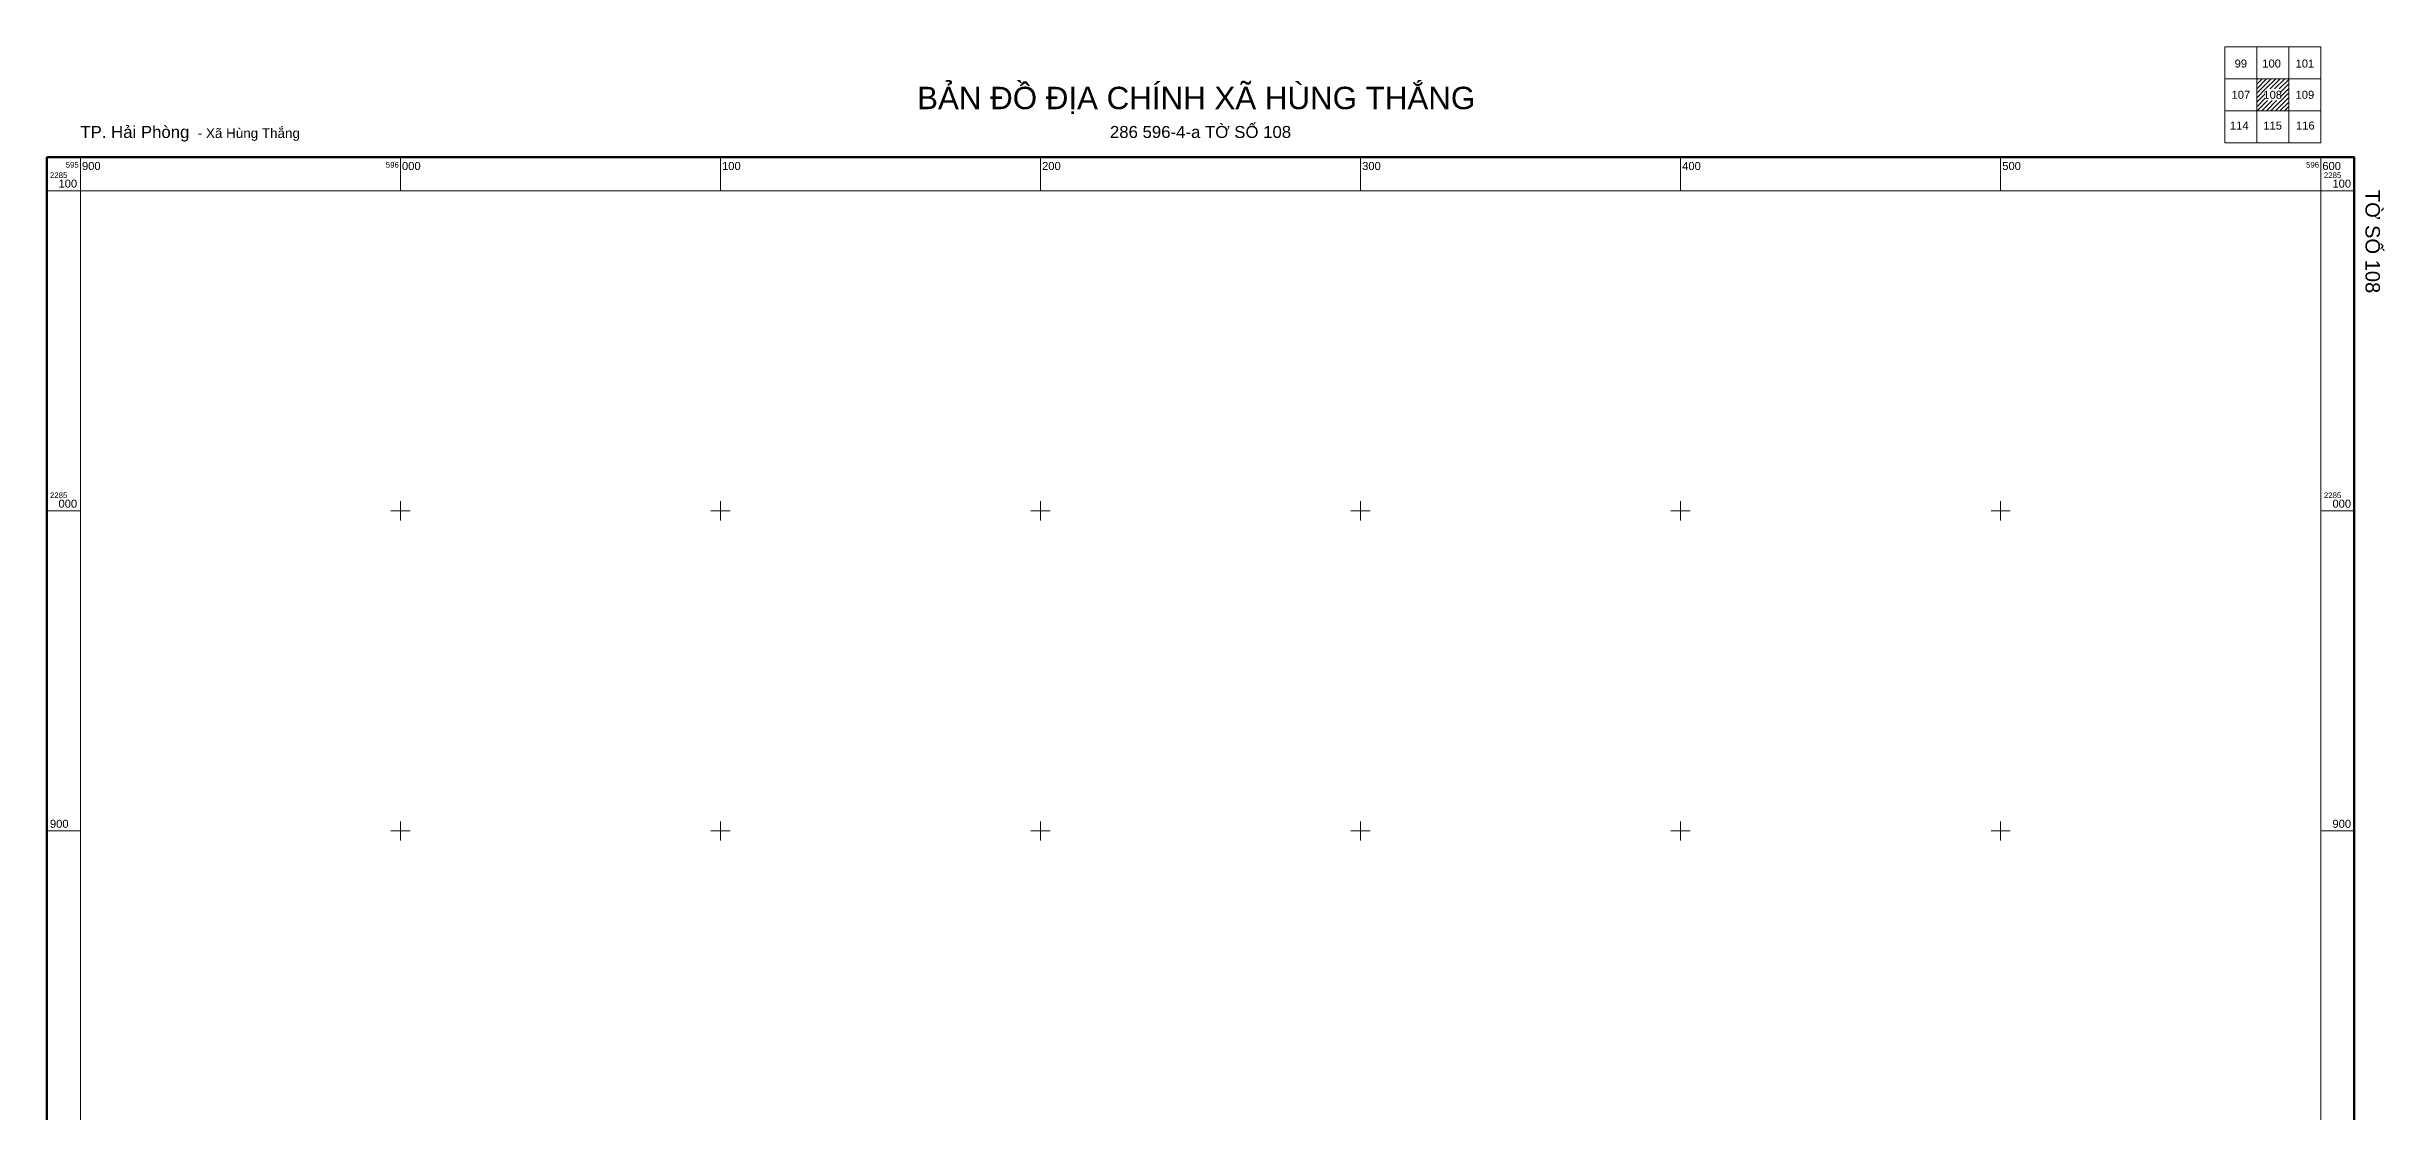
# Model space of a CAD drawing. Header units: metres. Extents: x 595890 to 596620, y 2284254 to 2285145.
# Drawn here: x 595890 to 596620, y 2284812 to 2285145 of the extents above; entities that cross this region are included whole.
import ezdxf
from ezdxf.enums import TextEntityAlignment as Align

# ---------------------------------------------------------------- set-up
doc = ezdxf.new("R2010")
doc.units = ezdxf.units.M
doc.header["$MEASUREMENT"] = 0
doc.layers.add('Level 63', color=7, linetype='Continuous', lineweight=0)
doc.styles.add('Style-Arial', font='arial.ttf')

# ---------------------------------------------------------------- blocks, each defined once
blk = doc.blocks.new('TV10')
at = {"layer": 'Level 63', "color": 7, "linetype": 'Continuous', "lineweight": 0}
for p, q in [((-5, 4.709504), (-4.709504, 5)), ((-5, 3.29529), (-3.29529, 5)), ((-5, 1.881077), (-1.881077, 5)), ((-5, 0.466863), (-0.466863, 5)), ((-5, -0.94735), (-2.312427, 1.740223)), ((-5, -2.361564), (-2.312427, 0.326009)), ((-2.241474, 1.811176), (0.94735, 5)), ((-0.82726, 1.811176), (2.361564, 5)), ((-0.567368, -5), (5, 0.567368)), ((0.586953, 1.811176), (3.775777, 5)), ((2.001167, 1.811176), (5, 4.810009)), ((2.312427, 0.708223), (5, 3.395795)), ((2.312427, -0.705991), (5, 1.981582)), ((-5, -3.775777), (-2.312427, -1.088204)), ((-4.810009, -5), (-1.621185, -1.811176)), ((-3.395795, -5), (-0.206971, -1.811176)), ((-1.981582, -5), (1.207242, -1.811176)), ((0.846845, -5), (5, -0.846845)), ((2.261059, -5), (5, -2.261059)), ((3.675272, -5), (5, -3.675272))]:
    blk.add_line(p, q, dxfattribs=at)
blk = doc.blocks.new('B_CDC')
at = {"layer": 'Level 63', "color": 7, "linetype": 'Continuous', "lineweight": 0}
for p, q in [((150, 150), (-150, 150)), ((-150, -150), (-150, 150)), ((-50, -150), (-50, 150)), ((50, -150), (50, 150)), ((150, -150), (150, 150)), ((150, 50), (-150, 50)), ((150, -50), (-150, -50)), ((150, -150), (-150, -150))]:
    blk.add_line(p, q, dxfattribs=at)
at = {"layer": 'Level 63', "color": 7, "linetype": 'Continuous', "lineweight": 0, "xscale": 10, "yscale": 10, "zscale": 10}
blk.add_blockref('TV10', (0, 0), dxfattribs=at)

msp = doc.modelspace()

# ---------------------------------------------------------------- linework, layer by layer
at = {"layer": 'Level 63', "color": 7, "linetype": 'Continuous', "lineweight": 0}
for p, q in [((595900, 2285100), (595900, 2285110.5)), ((596000, 2285100), (596000, 2285110.5)), ((596100, 2285100), (596100, 2285110.5)), ((596200, 2285100), (596200, 2285110.5)), ((596300, 2285100), (596300, 2285110.5)), ((596400, 2285100), (596400, 2285110.5)), ((596500, 2285100), (596500, 2285110.5)), ((596600, 2285100), (596600, 2285110.5)), ((595900, 2285100), (595889.5, 2285100)), ((596600, 2285100), (596610.5, 2285100)), ((595900, 2285000), (595889.5, 2285000)), ((595997, 2285000), (596003, 2285000)), ((596000, 2284997), (596000, 2285003)), ((596097, 2285000), (596103, 2285000)), ((596100, 2284997), (596100, 2285003)), ((596197, 2285000), (596203, 2285000)), ((596200, 2284997), (596200, 2285003)), ((596297, 2285000), (596303, 2285000)), ((596300, 2284997), (596300, 2285003)), ((596397, 2285000), (596403, 2285000)), ((596400, 2284997), (596400, 2285003)), ((596497, 2285000), (596503, 2285000)), ((596500, 2284997), (596500, 2285003)), ((596600, 2285000), (596610.5, 2285000)), ((595900, 2284900), (595889.5, 2284900)), ((595997, 2284900), (596003, 2284900)), ((596000, 2284897), (596000, 2284903)), ((596097, 2284900), (596103, 2284900)), ((596100, 2284897), (596100, 2284903)), ((596197, 2284900), (596203, 2284900)), ((596200, 2284897), (596200, 2284903)), ((596297, 2284900), (596303, 2284900)), ((596300, 2284897), (596300, 2284903)), ((596397, 2284900), (596403, 2284900)), ((596400, 2284897), (596400, 2284903)), ((596497, 2284900), (596503, 2284900)), ((596500, 2284897), (596500, 2284903)), ((596600, 2284900), (596610.5, 2284900))]:
    msp.add_line(p, q, dxfattribs=at)
at = {"layer": 'Level 63', "color": 7, "linetype": 'Continuous', "lineweight": 80, "flags": 128}
msp.add_lwpolyline([(595889.5, 2285110.5), (596610.5, 2285110.5), (596610.5, 2284389.5), (595889.5, 2284389.5), (595889.5, 2285110.5)], dxfattribs=at)
at = {"layer": 'Level 63', "color": 7, "linetype": 'Continuous', "lineweight": 0, "flags": 128}
msp.add_lwpolyline([(595900, 2285100), (596600, 2285100), (596600, 2284400), (595900, 2284400), (595900, 2285100)], dxfattribs=at)

# ---------------------------------------------------------------- block references
at = {"layer": 'Level 63', "color": 7, "linetype": 'Continuous', "lineweight": 0, "xscale": 0.1, "yscale": 0.1, "zscale": 0.1}
msp.add_blockref('B_CDC', (596585, 2285130), dxfattribs=at)

# ---------------------------------------------------------------- texts
at = {"layer": 'Level 63', "color": 7, "linetype": 'Continuous', "lineweight": 0, "style": 'Style-Arial'}
for s, p in [('99', (596575.054122, 2285139.758769)), ('100', (596584.665087, 2285139.758769)), ('101', (596595.05341, 2285139.758769)), ('107', (596575.054122, 2285130)), ('108', (596585, 2285130)), ('109', (596595.05341, 2285130)), ('114', (596574.55944, 2285120.381577)), ('115', (596585, 2285120.381577)), ('116', (596595.194748, 2285120.381577))]:
    msp.add_text(s, height=2.5, dxfattribs=at).set_placement(p, align=Align.MIDDLE_CENTER)
for s, height, p in [('BẢN ĐỒ ĐỊA CHÍNH XÃ HÙNG THẮNG ', 7.000007, (596249.999673, 2285125.500024)), ('286 596-4-a TỜ SỐ 108', 3.75, (596250, 2285116.5))]:
    msp.add_text(s, height=height, dxfattribs=at).set_placement(p, align=Align.CENTER)
at = {"layer": 'Level 63', "color": 250, "linetype": 'Continuous', "lineweight": 0, "style": 'Style-Arial'}
msp.add_text('TP. Hải Phòng', height=3.750004, dxfattribs=at).set_placement((595900, 2285116.500015))
at = {"layer": 'Level 63', "color": 7, "linetype": 'Continuous', "lineweight": 0, "style": 'Style-Arial'}
for s, height, p in [(' - Xã Hùng Thắng', 3.000003, (595935.525442, 2285116.500343)), ('2285', 1.75, (595890.5, 2285104)), ('2285', 1.75, (596601, 2285104)), ('2285', 1.75, (595890.5, 2285004)), ('2285', 1.75, (596601, 2285004)), ('900', 2.5, (595890.5, 2284901))]:
    msp.add_text(s, height=height, dxfattribs=at).set_placement(p)
for s, p in [('100', (595899, 2285101)), ('100', (596609.5, 2285101)), ('000', (595899, 2285001)), ('000', (596609.5, 2285001)), ('900', (596609.5, 2284901))]:
    msp.add_text(s, height=2.5, dxfattribs=at).set_placement(p, align=Align.RIGHT)
for s, p in [('595', (595899.5, 2285109)), ('596', (595999.5, 2285109)), ('596', (596599.5, 2285109))]:
    msp.add_text(s, height=1.75, dxfattribs=at).set_placement(p, align=Align.TOP_RIGHT)
for s, p in [('900', (595900.5, 2285109)), ('000', (596000.5, 2285109)), ('100', (596100.5, 2285109)), ('200', (596200.5, 2285109)), ('300', (596300.5, 2285109)), ('400', (596400.5, 2285109)), ('500', (596500.5, 2285109)), ('600', (596600.5, 2285109))]:
    msp.add_text(s, height=2.5, dxfattribs=at).set_placement(p, align=Align.TOP_LEFT)
at = {"layer": 'Level 63', "color": 250, "linetype": 'Continuous', "lineweight": 0, "style": 'Style-Arial'}
msp.add_text(' TỜ SỐ 108', height=4.500002, rotation=270, dxfattribs=at).set_placement((596618.500336, 2285102.034646), align=Align.TOP_LEFT)

doc.saveas('drawing.dxf')
